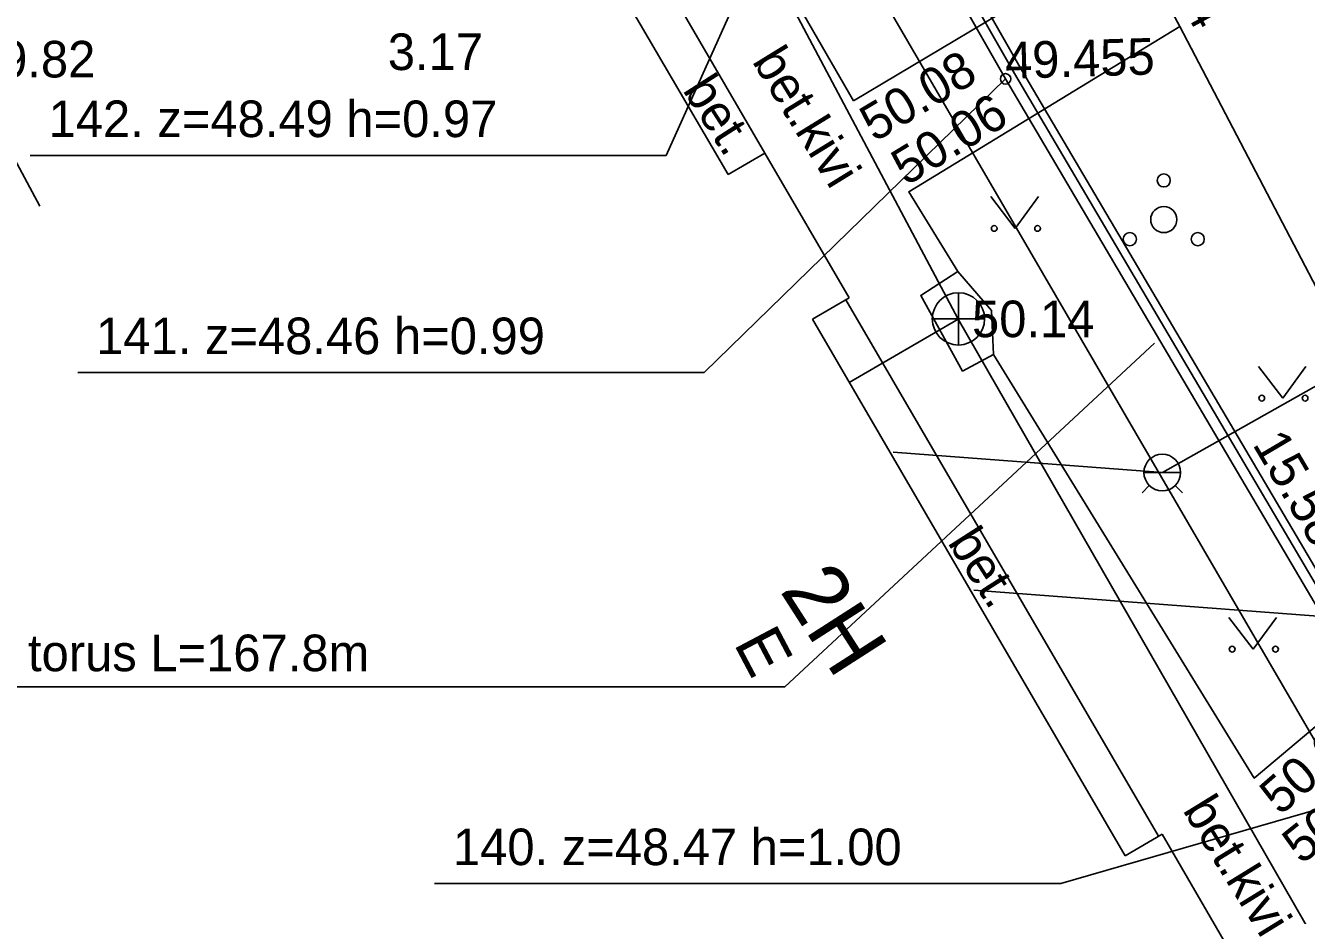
# Model space of a CAD drawing. Extents: x 641344 to 641712, y 6455640 to 6455959.
# Drawn here: x 641451.93 to 641476.44, y 6455802.76 to 6455819.79 of the extents above; entities that cross this region are included whole.
import ezdxf

# ---------------------------------------------------------------- set-up
doc = ezdxf.new("R2010")
doc.units = 0
for name, color, linetype in [('ABIJOONIS', 7, 'Continuous'), ('HALJASTUS', 7, 'Continuous'), ('HOONE', 7, 'Continuous'), ('HOONEDET', 7, 'Continuous'), ('JOONSIDE', 7, 'Continuous'), ('KKAEV', 7, 'Continuous'), ('KORGUS', 7, 'Continuous'), ('KTRASS', 7, 'Continuous'), ('MPKAABEL', 7, 'Continuous'), ('PIIR', 7, 'Continuous'), ('SITRASS', 7, 'Continuous'), ('TEE', 7, 'Continuous'), ('VKAEV', 7, 'Continuous'), ('VTRASS', 7, 'Continuous')]:
    doc.layers.add(name, color=color, linetype=linetype)

msp = doc.modelspace()

# ---------------------------------------------------------------- linework, layer by layer
at = {"layer": 'ABIJOONIS'}
for p, q in [((641467.418, 6455824.492), (641464.184, 6455817.309)), ((641470.682, 6455818.773), (641464.912, 6455813.155)), ((641452.018, 6455817.309), (641464.184, 6455817.309)), ((641452.928, 6455813.155), (641464.912, 6455813.155)), ((641478.597, 6455805.353), (641471.74, 6455803.376)), ((641459.756, 6455803.376), (641471.74, 6455803.376))]:
    msp.add_line(p, q, dxfattribs=at)
for points in [[(641470.682, 6455818.773), (641470.682, 6455818.773), (641470.682, 6455818.773)], [(641473.532, 6455813.717), (641466.456, 6455807.138), (641433.4, 6455807.138)]]:
    msp.add_lwpolyline(points, dxfattribs=at)
at = {"layer": 'HALJASTUS'}
for p, q in [((641470.403, 6455816.519), (641470.866, 6455815.912)), ((641470.866, 6455815.912), (641471.312, 6455816.519)), ((641475.521, 6455813.269), (641475.985, 6455812.663)), ((641475.985, 6455812.663), (641476.43, 6455813.269)), ((641474.957, 6455808.465), (641475.42, 6455807.859)), ((641475.42, 6455807.859), (641475.866, 6455808.465))]:
    msp.add_line(p, q, dxfattribs=at)
for centre, radius in [((641473.71, 6455816.83), 0.125), ((641473.71, 6455816.08), 0.25), ((641470.465, 6455815.912), 0.055), ((641471.294, 6455815.912), 0.055), ((641473.06, 6455815.705), 0.125), ((641474.36, 6455815.705), 0.125), ((641475.584, 6455812.663), 0.055), ((641476.413, 6455812.663), 0.055), ((641475.019, 6455807.859), 0.055), ((641475.848, 6455807.859), 0.055)]:
    msp.add_circle(centre, radius, dxfattribs=at)
at = {"layer": 'HOONE'}
for p, q in [((641465.371, 6455816.941), (641462.335, 6455822.15)), ((641465.371, 6455816.941), (641466.078, 6455817.353)), ((641467.692, 6455814.584), (641466.078, 6455817.353)), ((641466.985, 6455814.172), (641467.692, 6455814.584)), ((641472.969, 6455803.905), (641466.985, 6455814.172)), ((641472.969, 6455803.905), (641473.676, 6455804.317)), ((641475.293, 6455801.543), (641473.676, 6455804.317))]:
    msp.add_line(p, q, dxfattribs=at)
at = {"layer": 'HOONEDET'}
for p, q in [((641466.078, 6455817.353), (641463.042, 6455822.562)), ((641473.61, 6455804.278), (641467.626, 6455814.546))]:
    msp.add_line(p, q, dxfattribs=at)
at = {"layer": 'KKAEV'}
for p, q in [((641469.78, 6455813.68), (641469.78, 6455814.68)), ((641469.28, 6455814.18), (641470.28, 6455814.18))]:
    msp.add_line(p, q, dxfattribs=at)
msp.add_circle((641469.78, 6455814.18), 0.5, dxfattribs=at)
at = {"layer": 'KORGUS'}
msp.add_circle((641470.682, 6455818.773), 0.1, dxfattribs=at)
at = {"layer": 'KTRASS'}
msp.add_line((641469.775, 6455814.177), (641467.69, 6455812.962), dxfattribs=at)
msp.add_lwpolyline([(641476.046, 6455798.626), (641478.038, 6455799.787), (641469.775, 6455814.177), (641466.058, 6455821.186), (641460.825, 6455827.017)], dxfattribs=at)
at = {"layer": 'MPKAABEL'}
for points in [[(641505.229, 6455759.852), (641497.865, 6455772.378), (641488.908, 6455787.654), (641486.201, 6455792.276), (641485.69, 6455793.18), (641484.769, 6455793.729), (641478.597, 6455805.353), (641470.682, 6455818.773), (641467.418, 6455824.492), (641467.418, 6455827.657), (641463.646, 6455834.685), (641463.313, 6455835.519), (641460.961, 6455839.59), (641460.219, 6455840.714), (641454.119, 6455851.425), (641448.206, 6455860.782), (641447.54, 6455860.877), (641446.228, 6455860.467), (641445.559, 6455860.031)], [(641505.229, 6455759.852), (641497.865, 6455772.378), (641488.908, 6455787.654), (641486.201, 6455792.276), (641485.69, 6455793.18), (641484.769, 6455793.729), (641478.597, 6455805.353), (641470.682, 6455818.773), (641467.418, 6455824.492), (641467.418, 6455827.657), (641463.646, 6455834.685), (641463.313, 6455835.519), (641460.961, 6455839.59), (641460.219, 6455840.714), (641454.119, 6455851.425), (641448.206, 6455860.782), (641447.54, 6455860.877), (641446.228, 6455860.467), (641445.559, 6455860.031)], [(641462.691, 6455841.656), (641461.271, 6455840.357), (641461.36, 6455839.699), (641463.66, 6455835.719), (641463.828, 6455834.77), (641467.618, 6455827.708), (641467.618, 6455824.545), (641470.855, 6455818.873), (641478.772, 6455805.451), (641484.739, 6455794.212), (641485.832, 6455793.561), (641486.585, 6455793.43), (641489.135, 6455794.808)], [(641462.691, 6455841.656), (641461.271, 6455840.357), (641461.36, 6455839.699), (641463.66, 6455835.719), (641463.828, 6455834.77), (641467.618, 6455827.708), (641467.618, 6455824.545), (641470.855, 6455818.873), (641478.772, 6455805.451), (641484.739, 6455794.212), (641485.832, 6455793.561), (641486.585, 6455793.43), (641489.135, 6455794.808)], [(641462.691, 6455841.656), (641461.43, 6455840.299), (641461.505, 6455839.749), (641463.803, 6455835.771), (641463.971, 6455834.82), (641467.768, 6455827.745), (641467.768, 6455824.585), (641470.985, 6455818.948), (641478.902, 6455805.524), (641484.852, 6455794.32), (641485.885, 6455793.704), (641486.559, 6455793.586), (641489.135, 6455794.808)]]:
    msp.add_lwpolyline(points, dxfattribs=at)
at = {"layer": 'PIIR'}
for p, q in [((641461.72, 6455831.69), (641483.23, 6455794.7)), ((641483.23, 6455794.7), (641461.72, 6455831.69))]:
    msp.add_line(p, q, dxfattribs=at)
at = {"layer": 'SITRASS'}
msp.add_line((641498.508, 6455806.85), (641470.073, 6455808.988), dxfattribs=at)
at = {"layer": 'TEE'}
for p, q in [((641467.771, 6455818.356), (641473.084, 6455821.52)), ((641469.767, 6455815.084), (641470.413, 6455814.343))]:
    msp.add_line(p, q, dxfattribs=at)
for points in [[(641465.761, 6455821.822), (641465.102, 6455821.382), (641465.702, 6455820.348), (641466.397, 6455820.742), (641467.771, 6455818.356)], [(641473.084, 6455821.52), (641474.018, 6455819.774), (641468.83, 6455816.613), (641469.767, 6455815.084)], [(641474.018, 6455819.774), (641476.994, 6455814.077), (641479.737, 6455809.01), (641480.684, 6455807.232), (641484.515, 6455799.957), (641480.023, 6455797.345)], [(641469.767, 6455815.084), (641469.059, 6455814.629), (641469.859, 6455813.182), (641470.45, 6455813.497), (641470.413, 6455814.343)], [(641470.45, 6455813.497), (641475.44, 6455805.392), (641479.737, 6455809.01)]]:
    msp.add_lwpolyline(points, dxfattribs=at)
at = {"layer": 'VKAEV'}
for p, q in [((641473.33, 6455811.24), (641474.03, 6455811.24)), ((641473.433, 6455810.993), (641473.293, 6455810.853)), ((641473.927, 6455810.993), (641474.067, 6455810.853))]:
    msp.add_line(p, q, dxfattribs=at)
msp.add_circle((641473.68, 6455811.24), 0.35, dxfattribs=at)
at = {"layer": 'VTRASS'}
for p, q in [((641450.9, 6455818.76), (641452.2, 6455816.34)), ((641473.684, 6455811.242), (641468.532, 6455811.629))]:
    msp.add_line(p, q, dxfattribs=at)
msp.add_lwpolyline([(641424.382, 6455918.687), (641424.825, 6455917.582), (641427.544, 6455911.129), (641446.073, 6455875.788), (641471.583, 6455831.306), (641481.277, 6455815.523), (641473.684, 6455811.242)], dxfattribs=at)

# ---------------------------------------------------------------- texts
at = {"layer": 'ABIJOONIS'}
for s, p in [('142. z=48.49 h=0.97', (641452.368, 6455817.659)), ('141. z=48.46 h=0.99', (641453.278, 6455813.505)), ('Nr 10680 40130JK-40131JK AXPK4G240 110mm torus L=167.8m', (641430.952, 6455807.438)), ('140. z=48.47 h=1.00', (641460.106, 6455803.726))]:
    msp.add_text(s, height=0.7, dxfattribs=at).set_placement(p)
at = {"layer": 'HOONE'}
for s, height, rotation, p in [('2H', 1.2, 302.692, (641466.35, 6455808.98)), ('E', 0.9, 297.8567, (641465.47, 6455807.97))]:
    msp.add_text(s, height=height, rotation=rotation, dxfattribs=at).set_placement(p)
at = {"layer": 'HOONEDET'}
for p in [(641464.49, 6455818.56), (641469.56, 6455809.9)]:
    msp.add_text('bet.', height=0.7, rotation=302.6544, dxfattribs=at).set_placement(p)
at = {"layer": 'JOONSIDE'}
msp.add_text('3.17', height=0.7, dxfattribs=at).set_placement((641458.86, 6455818.942))
msp.add_text('15.58', height=0.7, rotation=300.5317, dxfattribs=at).set_placement((641475.396, 6455811.782))
at = {"layer": 'KORGUS'}
for s, rotation, p in [(' 49.54', 298.6156, (641473.08, 6455821.95)), ('49.455', 1.7264, (641470.682, 6455818.773)), (' 50.08', 30.7747, (641467.95, 6455817.42)), (' 50.06', 31.3536, (641468.56, 6455816.58)), (' 50.05', 41.0597, (641475.74, 6455804.49)), (' 50.05', 38.7452, (641476.14, 6455803.56))]:
    msp.add_text(s, height=0.7, rotation=rotation, dxfattribs=at).set_placement(p)
for s, p in [(' 49.82', (641450.66, 6455818.8)), (' 50.14', (641469.78, 6455813.83))]:
    msp.add_text(s, height=0.7, dxfattribs=at).set_placement(p)
at = {"layer": 'TEE'}
for p in [(641465.82, 6455819.11), (641474.06, 6455804.78)]:
    msp.add_text('bet.kivi', height=0.7, rotation=301.6376, dxfattribs=at).set_placement(p)

doc.saveas('drawing.dxf')
